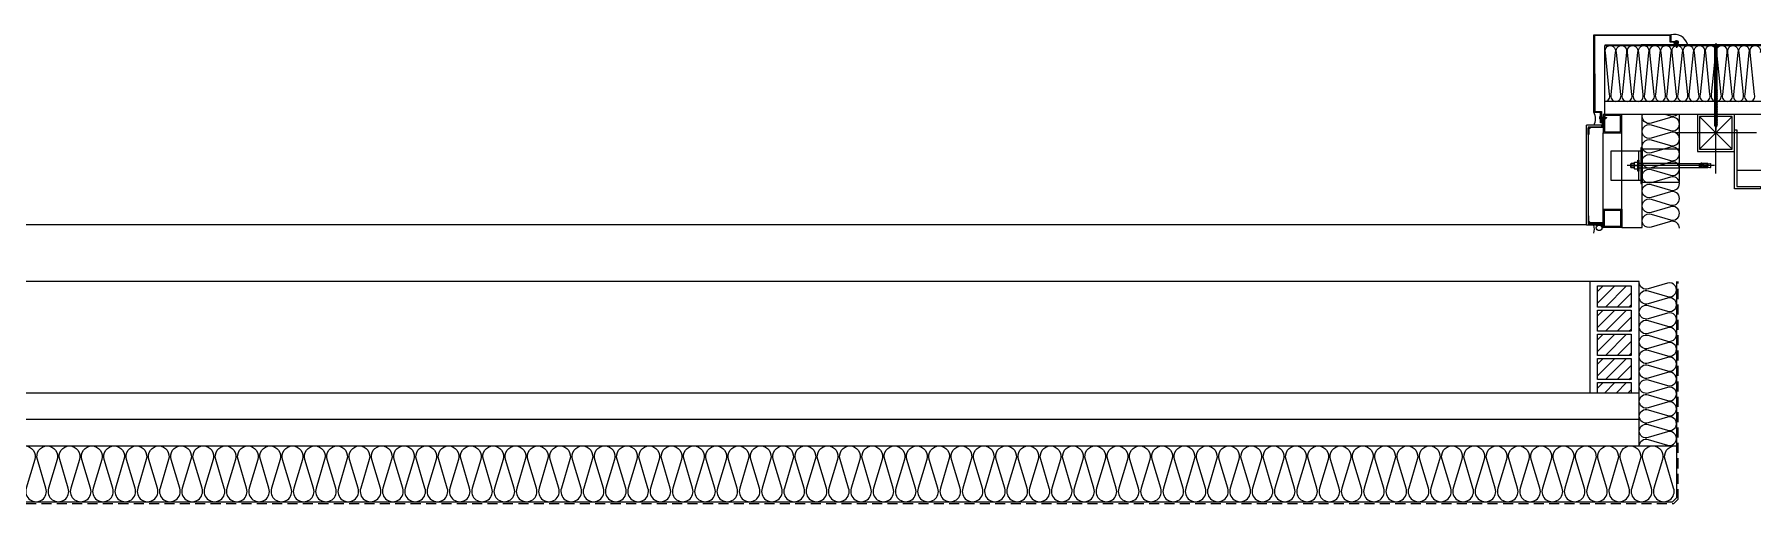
# Model space of a CAD drawing. Header units: millimetres. Extents: x -75040 to 92617, y -36837 to 48530.
# Drawn here: x 20073 to 24697, y 45503 to 46765 of the extents above; entities that cross this region are included whole.
import ezdxf

# ---------------------------------------------------------------- set-up
doc = ezdxf.new("R2010")
doc.units = ezdxf.units.MM
doc.header["$LTSCALE"] = 60
doc.linetypes.add('HID', pattern=[2.3, 1.5, -0.8])
doc.linetypes.add('HIDDEN', pattern=[2, 1, -1])
for name, color, linetype in [('1', 1, 'Continuous'), ('4', 4, 'Continuous'), ('A-ELE-8', 8, 'Continuous'), ('A-ETC-8', 8, 'Continuous'), ('A-FIN', 6, 'Continuous'), ('A-FIN-8', 8, 'Continuous'), ('A-FIN-9', 7, 'Continuous'), ('A-hat', 8, 'Continuous'), ('A-HAT-WIREMESH', 9, 'g_mesh'), ('A-WALL', 3, 'Continuous'), ('A-WIN', 4, 'Continuous'), ('A-WP', 1, 'HID'), ('BOLT', 8, 'Continuous'), ('DIM', 7, 'Continuous'), ('FLASHING', 3, 'Continuous'), ('INSUL', 8, 'Continuous'), ('ISL', 251, 'Continuous'), ('PANEL', 7, 'Continuous'), ('각파이프', 4, 'Continuous')]:
    doc.layers.add(name, color=color, linetype=linetype)
doc.layers.add('CEN', color=1, linetype='Continuous', lineweight=9)
doc.layers.add('NOPLOT', color=191, linetype='Continuous', plot=False)
doc.styles.add('Gdim', font='')
doc.styles.get('Gdim').set_extended_font_data('Dotum')
doc.linetypes.add('g_mesh', pattern='A,10,-0.8,["X",Gdim,S=0.6,R=0,X=-0.15,Y=-0.3],-0.8', length=11.6)

# ---------------------------------------------------------------- blocks, each defined once
blk = doc.blocks.new('A$Cae507117')
at = {"layer": 'A-ETC-8'}
for points in [[(-50, 0), (-50, -50), (0, -50), (0, 0)], [(-46.8, -3.2), (-46.8, -46.8), (-3.2, -46.8), (-3.2, -3.2)]]:
    blk.add_lwpolyline(points, close=True, dxfattribs=at)
blk = doc.blocks.new('너트 M12')
for p, q in [((-9, 0), (9, 0)), ((-9.5, -9), (-9.5, -0.5)), ((9, -9.5), (-9, -9.5)), ((0, -8.3), (0, -1.2)), ((9.5, -0.5), (9.5, -9))]:
    blk.add_line(p, q)
for centre, start, end in [((-9, -0.5), 90, 180), ((-9, -9), 180, 270), ((9, -0.5), 0, 90), ((9, -9), 270, 0)]:
    blk.add_arc(centre, 0.5, start, end)
at = {"extrusion": (0, 0, -1)}
for centre, major_axis, ratio, start_param, end_param in [((-4.8, -0.9), (-4.75, 0.31), 0.185359, -0.024388, 3.141593), ((4.8, -0.9), (4.75, 0.31), 0.185108, 3.141593, 6.30754), ((-4.8, -8.6), (4.75, 0.31), 0.187111, 0, 3.166211), ((4.8, -8.6), (-4.75, 0.31), 0.185991, 3.117121, 6.283185)]:
    blk.add_ellipse(centre, major_axis=major_axis, ratio=ratio, start_param=start_param, end_param=end_param, dxfattribs=at)
blk = doc.blocks.new('A$C4fb6b26a')
at = {"layer": 'A-ETC-8'}
for p, q in [((-277.5, -40), (-42.5, -40)), ((-267.5, -35.5), (-267.5, -44.5)), ((-265.5, -34), (-266, -34)), ((-266, -46), (-265.5, -46)), ((-254.5, -35.5), (-265.5, -34)), ((-265.5, -46), (-254.5, -44.5)), ((-260.1, -34.8), (-260.1, -36.5)), ((-260.1, -43.5), (-260.1, -45.2)), ((-259.6, -37.3), (-257.8, -38.5)), ((-259.6, -42.7), (-257.8, -41.5)), ((-244.1, -33.8), (-259.1, -33.8)), ((-249.6, -39), (-256.2, -39)), ((-249.6, -41), (-256.2, -41)), ((-254.5, -35.5), (-240.5, -35.5)), ((-254.5, -44.5), (-240.5, -44.5)), ((-249.1, -38.5), (-249.1, -38)), ((-249.1, -42), (-249.1, -41.5)), ((-245.1, -42), (-245.1, -38)), ((-244.1, -33.8), (-241.1, -33.8)), ((-241.1, -33.8), (-241.1, -46.2)), ((-240.5, -46), (-240.5, -34)), ((-237.5, -34), (-240.5, -34)), ((-240.5, -46), (-237.5, -46)), ((-237.5, -46), (-237.5, -34)), ((-183.5, -34), (-237.5, -34)), ((-237.5, -46), (-183.5, -46)), ((-183.5, -34), (-74, -34)), ((-74, -46), (-183.5, -46)), ((-80, 0), (-80, -80)), ((-62.7, -44.5), (-52.5, -44.5)), ((-62.5, -34), (-54, -34)), ((-62.5, -35.5), (-52.5, -35.5)), ((-62.5, -46), (-54, -46)), ((-54, -46), (-54, -34)), ((-52.5, -35.5), (-54, -34)), ((-52.5, -44.5), (-54, -46)), ((-52.5, -44.5), (-52.5, -35.5)), ((-259.1, -46.2), (-244.1, -46.2)), ((-244.1, -46.2), (-241.1, -46.2))]:
    blk.add_line(p, q, dxfattribs=at)
for points in [[(-83.5, 4.5), (-83.5, -84.5), (-183.5, -84.5), (-183.5, 4.5)], [(-80, -80), (-74, -80), (-74, 0), (-80, 0)], [(-74, -25), (-74, -55), (-72, -55), (-72, -25)]]:
    blk.add_lwpolyline(points, close=True, dxfattribs=at)
blk.add_lwpolyline([(-80, 7.5), (-80, -87.5, -0.414214), (-81, -88.5), (-83.5, -88.5), (-83.5, 8.5), (-81, 8.5, -0.414214)], format="xyb", close=True, dxfattribs=at)
blk.add_lwpolyline([(-80, -80), (0, -80), (0, 0), (-80, 0)], dxfattribs=at)
for centre, radius, start, end in [((-266, -35.5), 1.5, 90, 180), ((-266, -44.5), 1.5, 180, 270), ((-259.1, -34.8), 1, 90, 180), ((-259.1, -36.5), 1, 180, 236.3099), ((-259.1, -43.5), 1, 123.6901, 180), ((-259.1, -45.2), 1, 180, 270), ((-256.2, -36), 3, 236.3099, 270), ((-256.2, -44), 3, 90, 123.6901), ((-249.6, -38.5), 0.5, 270, 0), ((-249.6, -41.5), 0.5, 0, 90), ((-247.1, -38), 2, 90, 180), ((-247.1, -42), 2, 180, 270), ((-247.1, -38), 2, 0, 90), ((-247.1, -42), 2, 270, 0)]:
    blk.add_arc(centre, radius, start, end, dxfattribs=at)
at = {"layer": 'A-ETC-8', "xscale": -1, "rotation": 90}
blk.add_blockref('너트 M12', (-72, -40), dxfattribs=at)
blk = doc.blocks.new('sq100')
at = {"layer": 'A-WIN', "color": 1}
for p, q in [((6038.6, -597309.5), (6126.6, -597397.5)), ((6126.6, -597309.5), (6038.6, -597397.5))]:
    blk.add_line(p, q, dxfattribs=at)
at = {"layer": 'A-WIN'}
for points in [[(6032.6, -597303.5), (6132.6, -597303.5), (6132.6, -597403.5), (6032.6, -597403.5)], [(6038.6, -597309.5), (6126.6, -597309.5), (6126.6, -597397.5), (6038.6, -597397.5)]]:
    blk.add_lwpolyline(points, close=True, dxfattribs=at)
at = {"layer": 'NOPLOT'}
for p, q in [((6082.6, -597462.5), (6082.6, -597244.5)), ((5973.7, -597353.5), (6191.6, -597353.5))]:
    blk.add_line(p, q, dxfattribs=at)
blk = doc.blocks.new('sb-200 (flat)')
at = {"layer": 'BOLT'}
for p, q in [((-7.7, 210.4), (7.7, 210.4)), ((-3, 206.8), (-7.7, 210.4)), ((-2.7, 206.8), (-7.5, 210.4)), ((-3, 91.3), (-3, 206.8)), ((3, 206.8), (-3, 206.8)), ((2.7, 206.8), (7.5, 210.4)), ((3, 206.8), (7.7, 210.4)), ((3, 90.5), (3, 206.8)), ((4, 87.9), (-4, 91.3)), ((4, 86.1), (-4, 89.5)), ((4, 84.2), (-4, 87.7)), ((4, 82.4), (-4, 85.8)), ((4, 80.6), (-4, 84)), ((4, 78.7), (-4, 82.2)), ((4, 76.9), (-4, 80.3)), ((4, 75.1), (-4, 78.5)), ((4, 73.2), (-4, 76.7)), ((4, 71.4), (-4, 74.8)), ((4, 69.6), (-4, 73)), ((4, 67.7), (-4, 71.2)), ((4, 65.9), (-4, 69.3)), ((4, 64.1), (-4, 67.5)), ((4, 62.2), (-4, 65.7)), ((4, 60.4), (-4, 63.8)), ((4, 58.6), (-4, 62)), ((4, 56.7), (-4, 60.2)), ((4, 54.9), (-4, 58.3)), ((4, 53.1), (-4, 56.5)), ((4, 51.2), (-4, 54.7)), ((4, 49.4), (-4, 52.8)), ((4, 47.6), (-4, 51)), ((4, 45.8), (-4, 49.2)), ((4, 43.9), (-4, 47.3)), ((-3, 91.5), (3, 91.5)), ((-3, 89.5), (-3, 90.5)), ((-3, 89.5), (-3, 90.5)), ((-3, 87.7), (-3, 88.7)), ((-3, 85.8), (-3, 86.9)), ((-3, 84), (-3, 85)), ((-3, 82.2), (-3, 83.2)), ((-3, 80.3), (-3, 81.4)), ((-3, 78.5), (-3, 79.5)), ((-3, 76.7), (-3, 77.7)), ((-3, 74.8), (-3, 75.9)), ((-3, 73), (-3, 74)), ((-3, 71.2), (-3, 72.2)), ((-3, 69.3), (-3, 70.4)), ((-3, 67.5), (-3, 68.5)), ((-3, 65.7), (-3, 66.7)), ((-3, 63.8), (-3, 64.9)), ((-3, 62), (-3, 63)), ((-3, 60.2), (-3, 61.2)), ((-3, 58.3), (-3, 59.4)), ((-3, 56.5), (-3, 57.5)), ((-3, 54.7), (-3, 55.7)), ((-3, 51), (-3, 52)), ((-3, 49.2), (-3, 50.2)), ((-3, 47.3), (-3, 48.4)), ((-3, 45.5), (-3, 46.5)), ((4, 89.7), (-0.1, 91.5)), ((3, 88.7), (3, 89.7)), ((3, 86.9), (3, 87.9)), ((3, 85), (3, 86.1)), ((3, 83.2), (3, 84.2)), ((3, 81.4), (3, 82.4)), ((3, 81.4), (3, 82.4)), ((3, 79.5), (3, 80.6)), ((3, 77.7), (3, 78.7)), ((3, 75.9), (3, 76.9)), ((3, 74), (3, 75.1)), ((3, 72.2), (3, 73.2)), ((3, 70.4), (3, 71.4)), ((3, 68.6), (3, 69.6)), ((3, 66.7), (3, 67.7)), ((3, 64.9), (3, 65.9)), ((3, 63.1), (3, 64.1)), ((3, 61.2), (3, 62.2)), ((3, 59.4), (3, 60.4)), ((3, 57.6), (3, 58.6)), ((3, 55.7), (3, 56.7)), ((3, 53.9), (3, 54.9)), ((3, 52.1), (3, 53.1)), ((3, 50.2), (3, 51.2)), ((3, 48.4), (3, 49.4)), ((3, 46.6), (3, 47.6)), ((4, 42.1), (-4, 45.5)), ((4, 40.3), (-4, 43.7)), ((4, 38.4), (-4, 41.8)), ((4, 36.6), (-4, 40)), ((4, 34.8), (-4, 38.2)), ((4, 32.9), (-4, 36.3)), ((4, 31.1), (-4, 34.5)), ((4, 29.3), (-4, 32.7)), ((4, 27.4), (-4, 30.8)), ((4, 25.6), (-4, 29)), ((4, 23.8), (-4, 27.2)), ((4, 21.9), (-4, 25.3)), ((4, 20.1), (-4, 23.5)), ((4, 18.3), (-4, 21.7)), ((4, 16.4), (-4, 19.8)), ((4, 14.6), (-4, 18)), ((4, 12.8), (-4, 16.2)), ((4, 10.9), (-4, 14.3)), ((4, 9.1), (-4, 12.5)), ((4, 7.3), (-4, 10.7)), ((4, 5.4), (-4, 8.8)), ((4, 3.6), (-4, 7)), ((4, 1.8), (-4, 5.2)), ((4, -0.1), (-4, 3.3)), ((4, -1.9), (-4, 1.5)), ((-3, 43.7), (-3, 44.7)), ((-3, 41.8), (-3, 42.9)), ((-3, 40), (-3, 41)), ((-3, 38.2), (-3, 39.2)), ((-3, 36.3), (-3, 37.4)), ((-3, 34.5), (-3, 35.5)), ((-3, 32.7), (-3, 33.7)), ((-3, 30.8), (-3, 31.9)), ((-3, 29), (-3, 30)), ((-3, 27.2), (-3, 28.2)), ((-3, 25.3), (-3, 26.4)), ((-3, 23.5), (-3, 24.5)), ((-3, 21.7), (-3, 22.7)), ((-3, 19.8), (-3, 20.9)), ((-3, 18), (-3, 19)), ((-3, 16.2), (-3, 17.2)), ((-3, 14.3), (-3, 15.4)), ((-3, 12.5), (-3, 13.5)), ((-3, 10.7), (-3, 11.7)), ((-3, 8.8), (-3, 9.9)), ((-3, 7), (-3, 8)), ((-3, 5.2), (-3, 6.2)), ((-3, 3.3), (-3, 4.4)), ((-3, 1.5), (-3, 2.5)), ((-3, -0.3), (-3, 0.7)), ((4, 7.3), (-0.1, 9)), ((3, 44.7), (3, 45.8)), ((3, 42.9), (3, 43.9)), ((3, 41.1), (3, 42.1)), ((3, 39.2), (3, 40.3)), ((3, 37.4), (3, 38.4)), ((3, 35.6), (3, 36.6)), ((3, 33.7), (3, 34.8)), ((3, 31.9), (3, 32.9)), ((3, 30.1), (3, 31.1)), ((3, 28.2), (3, 29.3)), ((3, 26.4), (3, 27.4)), ((3, 24.6), (3, 25.6)), ((3, 22.7), (3, 23.8)), ((3, 20.9), (3, 21.9)), ((3, 19.1), (3, 20.1)), ((3, 17.2), (3, 18.3)), ((3, 15.4), (3, 16.4)), ((3, 13.6), (3, 14.6)), ((3, 11.7), (3, 12.8)), ((3, 9.9), (3, 10.9)), ((3, 8.1), (3, 9.1)), ((3, 6.2), (3, 7.3)), ((3, 4.4), (3, 5.4)), ((3, 2.6), (3, 3.6)), ((3, 0.7), (3, 1.8)), ((4, -3.7), (-4, -0.3)), ((-1.1, -3.4), (-4, -2.2)), ((-3, -2.2), (-3, -1.1)), ((-3, -7.2), (-3, -3)), ((3, -1.1), (3, -0.1)), ((3, -2.9), (3, -1.9)), ((3, -7.2), (3, -3.7))]:
    blk.add_line(p, q, dxfattribs=at)
at = {"layer": 'BOLT', "linetype": 'HIDDEN'}
for q in [(-0.5, 209.4), (0.5, 209.4)]:
    blk.add_line((0, 210.4), q, dxfattribs=at)
for points in [[(0.5, 209.4), (4.5, 209.4), (4.5, 210.4), (-4.5, 210.4), (-4.5, 209.4), (-0.5, 209.4)], [(0.5, 210.4), (-0.5, 210.4)], [(-0.5, 209.4), (-0.5, 207.4), (0.5, 207.4), (0.5, 209.4)]]:
    blk.add_lwpolyline(points, dxfattribs=at)
at = {"layer": 'BOLT'}
for points in [[(-4, 91.3), (-3, 90.5), (3, 87.9), (4, 87.9), (3, 88.7), (-3, 91.3)], [(-4, 89.5), (-3, 88.7), (3, 86.1), (4, 86.1), (3, 86.9), (-3, 89.5)], [(-4, 87.7), (-3, 86.9), (3, 84.2), (4, 84.2), (3, 85), (-3, 87.7)], [(-4, 85.8), (-3, 85), (3, 82.4), (4, 82.4), (3, 83.2), (-3, 85.8)], [(-4, 84), (-3, 83.2), (3, 80.6), (4, 80.6), (3, 81.4), (-3, 84)], [(-4, 82.2), (-3, 81.4), (3, 78.7), (4, 78.7), (3, 79.5), (-3, 82.2)], [(-4, 80.3), (-3, 79.5), (3, 76.9), (4, 76.9), (3, 77.7), (-3, 80.3)], [(-4, 78.5), (-3, 77.7), (3, 75.1), (4, 75.1), (3, 75.9), (-3, 78.5)], [(-4, 76.7), (-3, 75.9), (3, 73.2), (4, 73.2), (3, 74), (-3, 76.7)], [(-4, 74.8), (-3, 74), (3, 71.4), (4, 71.4), (3, 72.2), (-3, 74.8)], [(-4, 73), (-3, 72.2), (3, 69.6), (4, 69.6), (3, 70.4), (-3, 73)], [(-4, 71.2), (-3, 70.4), (3, 67.7), (4, 67.7), (3, 68.6), (-3, 71.2)], [(-4, 69.3), (-3, 68.5), (3, 65.9), (4, 65.9), (3, 66.7), (-3, 69.3)], [(-4, 67.5), (-3, 66.7), (3, 64.1), (4, 64.1), (3, 64.9), (-3, 67.5)], [(-4, 65.7), (-3, 64.9), (3, 62.2), (4, 62.2), (3, 63.1), (-3, 65.7)], [(-4, 63.8), (-3, 63), (3, 60.4), (4, 60.4), (3, 61.2), (-3, 63.8)], [(-4, 62), (-3, 61.2), (3, 58.6), (4, 58.6), (3, 59.4), (-3, 62)], [(-4, 60.2), (-3, 59.4), (3, 56.7), (4, 56.7), (3, 57.6), (-3, 60.2)], [(-4, 58.3), (-3, 57.5), (3, 54.9), (4, 54.9), (3, 55.7), (-3, 58.3)], [(-4, 56.5), (-3, 55.7), (3, 53.1), (4, 53.1), (3, 53.9), (-3, 56.5)], [(-4, 54.7), (-3, 53.9), (3, 51.2), (4, 51.2), (3, 52.1), (-3, 54.7)], [(-4, 52.8), (-3, 52), (3, 49.4), (4, 49.4), (3, 50.2), (-3, 52.8)], [(-4, 51), (-3, 50.2), (3, 47.6), (4, 47.6), (3, 48.4), (-3, 51)], [(-4, 49.2), (-3, 48.4), (3, 45.8), (4, 45.8), (3, 46.6), (-3, 49.2)], [(-4, 47.3), (-3, 46.5), (3, 43.9), (4, 43.9), (3, 44.7), (-3, 47.3)], [(-0.1, 91.5), (0.9, 90.7), (3, 89.7), (4, 89.7), (3, 90.5), (0.9, 91.5)], [(-4, 45.5), (-3, 44.7), (3, 42.1), (4, 42.1), (3, 42.9), (-3, 45.5)], [(-4, 43.7), (-3, 42.9), (3, 40.3), (4, 40.3), (3, 41.1), (-3, 43.7)], [(-4, 41.8), (-3, 41), (3, 38.4), (4, 38.4), (3, 39.2), (-3, 41.8)], [(-4, 40), (-3, 39.2), (3, 36.6), (4, 36.6), (3, 37.4), (-3, 40)], [(-4, 38.2), (-3, 37.4), (3, 34.8), (4, 34.8), (3, 35.6), (-3, 38.2)], [(-4, 36.3), (-3, 35.5), (3, 32.9), (4, 32.9), (3, 33.7), (-3, 36.3)], [(-4, 34.5), (-3, 33.7), (3, 31.1), (4, 31.1), (3, 31.9), (-3, 34.5)], [(-4, 32.7), (-3, 31.9), (3, 29.3), (4, 29.3), (3, 30.1), (-3, 32.7)], [(-4, 30.8), (-3, 30), (3, 27.4), (4, 27.4), (3, 28.2), (-3, 30.8)], [(-4, 29), (-3, 28.2), (3, 25.6), (4, 25.6), (3, 26.4), (-3, 29)], [(-4, 27.2), (-3, 26.4), (3, 23.8), (4, 23.8), (3, 24.6), (-3, 27.2)], [(-4, 25.3), (-3, 24.5), (3, 21.9), (4, 21.9), (3, 22.7), (-3, 25.3)], [(-4, 23.5), (-3, 22.7), (3, 20.1), (4, 20.1), (3, 20.9), (-3, 23.5)], [(-4, 21.7), (-3, 20.9), (3, 18.3), (4, 18.3), (3, 19.1), (-3, 21.7)], [(-4, 19.8), (-3, 19), (3, 16.4), (4, 16.4), (3, 17.2), (-3, 19.8)], [(-4, 18), (-3, 17.2), (3, 14.6), (4, 14.6), (3, 15.4), (-3, 18)], [(-4, 16.2), (-3, 15.4), (3, 12.8), (4, 12.8), (3, 13.6), (-3, 16.2)], [(-4, 14.3), (-3, 13.5), (3, 10.9), (4, 10.9), (3, 11.7), (-3, 14.3)], [(-4, 12.5), (-3, 11.7), (3, 9.1), (4, 9.1), (3, 9.9), (-3, 12.5)], [(-4, 10.7), (-3, 9.9), (3, 7.3), (4, 7.3), (3, 8.1), (-3, 10.7)], [(-4, 8.8), (-3, 8), (3, 5.4), (4, 5.4), (3, 6.2), (-3, 8.8)], [(-4, 7), (-3, 6.2), (3, 3.6), (4, 3.6), (3, 4.4), (-3, 7)], [(-4, 5.2), (-3, 4.4), (3, 1.8), (4, 1.8), (3, 2.6), (-3, 5.2)], [(-4, 3.3), (-3, 2.5), (3, -0.1), (4, -0.1), (3, 0.7), (-3, 3.3)], [(-4, 1.5), (-3, 0.7), (3, -1.9), (4, -1.9), (3, -1.1), (-3, 1.5)], [(-4, -0.3), (-3, -1.1), (3, -3.7), (4, -3.7), (3, -2.9), (-3, -0.3)], [(-4, -2.2), (-3, -3), (-2.1, -3.4), (-1.1, -3.4), (-2.1, -2.6), (-3, -2.2)]]:
    blk.add_lwpolyline(points, close=True, dxfattribs=at)
for points in [[(-3, 89.9), (-4, 89.5), (-3, 90.3)], [(-3, 88.1), (-4, 87.7), (-3, 88.5)], [(-3, 86.2), (-4, 85.8), (-3, 86.6)], [(-3, 84.4), (-4, 84), (-3, 84.8)], [(-3, 82.6), (-4, 82.2), (-3, 83)], [(-3, 80.7), (-4, 80.3), (-3, 81.1)], [(-3, 78.9), (-4, 78.5), (-3, 79.3)], [(-3, 77.1), (-4, 76.7), (-3, 77.5)], [(-3, 75.2), (-4, 74.8), (-3, 75.6)], [(-3, 73.4), (-4, 73), (-3, 73.8)], [(-3, 71.6), (-4, 71.2), (-3, 72)], [(-3, 69.7), (-4, 69.3), (-3, 70.1)], [(-3, 67.9), (-4, 67.5), (-3, 68.3)], [(-3, 66.1), (-4, 65.7), (-3, 66.5)], [(-3, 64.2), (-4, 63.8), (-3, 64.6)], [(-3, 62.4), (-4, 62), (-3, 62.8)], [(-3, 60.6), (-4, 60.2), (-3, 61)], [(-3, 58.7), (-4, 58.3), (-3, 59.1)], [(-3, 56.9), (-4, 56.5), (-3, 57.3)], [(-3, 55.1), (-4, 54.7), (-3, 55.5)], [(-3, 53.2), (-4, 52.8), (-3, 53.6)], [(-3, 51.4), (-4, 51), (-3, 51.8)], [(-3, 49.6), (-4, 49.2), (-3, 50)], [(-3, 47.7), (-4, 47.3), (-3, 48.1)], [(-3, 45.9), (-4, 45.5), (-3, 46.3)], [(3, 89.3), (4, 89.7), (3, 88.9)], [(3, 89.3), (4, 89.7), (3, 88.9)], [(3, 87.5), (4, 87.9), (3, 87.1)], [(3, 87.5), (4, 87.9), (3, 87.1)], [(3, 85.7), (4, 86.1), (3, 85.3)], [(3, 85.7), (4, 86.1), (3, 85.3)], [(3, 83.8), (4, 84.2), (3, 83.4)], [(3, 83.8), (4, 84.2), (3, 83.4)], [(3, 82), (4, 82.4), (3, 81.6)], [(3, 82), (4, 82.4), (3, 81.6)], [(3, 80.2), (4, 80.6), (3, 79.8)], [(3, 80.2), (4, 80.6), (3, 79.8)], [(3, 78.3), (4, 78.7), (3, 77.9)], [(3, 78.3), (4, 78.7), (3, 77.9)], [(3, 76.5), (4, 76.9), (3, 76.1)], [(3, 76.5), (4, 76.9), (3, 76.1)], [(3, 74.7), (4, 75.1), (3, 74.3)], [(3, 74.7), (4, 75.1), (3, 74.3)], [(3, 72.8), (4, 73.2), (3, 72.4)], [(3, 72.8), (4, 73.2), (3, 72.4)], [(3, 71), (4, 71.4), (3, 70.6)], [(3, 71), (4, 71.4), (3, 70.6)], [(3, 69.2), (4, 69.6), (3, 68.8)], [(3, 69.2), (4, 69.6), (3, 68.8)], [(3, 67.3), (4, 67.7), (3, 66.9)], [(3, 67.3), (4, 67.7), (3, 66.9)], [(3, 65.5), (4, 65.9), (3, 65.1)], [(3, 65.5), (4, 65.9), (3, 65.1)], [(3, 63.7), (4, 64.1), (3, 63.3)], [(3, 63.7), (4, 64.1), (3, 63.3)], [(3, 61.8), (4, 62.2), (3, 61.4)], [(3, 61.8), (4, 62.2), (3, 61.4)], [(3, 60), (4, 60.4), (3, 59.6)], [(3, 60), (4, 60.4), (3, 59.6)], [(3, 58.2), (4, 58.6), (3, 57.8)], [(3, 58.2), (4, 58.6), (3, 57.8)], [(3, 56.3), (4, 56.7), (3, 55.9)], [(3, 56.3), (4, 56.7), (3, 55.9)], [(3, 54.5), (4, 54.9), (3, 54.1)], [(3, 54.5), (4, 54.9), (3, 54.1)], [(3, 52.7), (4, 53.1), (3, 52.3)], [(3, 52.7), (4, 53.1), (3, 52.3)], [(3, 50.8), (4, 51.2), (3, 50.4)], [(3, 50.8), (4, 51.2), (3, 50.4)], [(3, 49), (4, 49.4), (3, 48.6)], [(3, 49), (4, 49.4), (3, 48.6)], [(3, 47.2), (4, 47.6), (3, 46.8)], [(3, 47.2), (4, 47.6), (3, 46.8)], [(-3, 44.1), (-4, 43.7), (-3, 44.5)], [(-3, 42.2), (-4, 41.8), (-3, 42.6)], [(-3, 40.4), (-4, 40), (-3, 40.8)], [(-3, 38.6), (-4, 38.2), (-3, 39)], [(-3, 36.7), (-4, 36.3), (-3, 37.1)], [(-3, 34.9), (-4, 34.5), (-3, 35.3)], [(-3, 33.1), (-4, 32.7), (-3, 33.5)], [(-3, 31.2), (-4, 30.8), (-3, 31.6)], [(-3, 29.4), (-4, 29), (-3, 29.8)], [(-3, 27.6), (-4, 27.2), (-3, 28)], [(-3, 25.7), (-4, 25.3), (-3, 26.1)], [(-3, 23.9), (-4, 23.5), (-3, 24.3)], [(-3, 22.1), (-4, 21.7), (-3, 22.5)], [(-3, 20.2), (-4, 19.8), (-3, 20.6)], [(-3, 18.4), (-4, 18), (-3, 18.8)], [(-3, 16.6), (-4, 16.2), (-3, 17)], [(-3, 14.7), (-4, 14.3), (-3, 15.1)], [(-3, 12.9), (-4, 12.5), (-3, 13.3)], [(-3, 11.1), (-4, 10.7), (-3, 11.5)], [(-3, 9.2), (-4, 8.8), (-3, 9.6)], [(-3, 7.4), (-4, 7), (-3, 7.8)], [(-3, 5.6), (-4, 5.2), (-3, 6)], [(-3, 3.7), (-4, 3.3), (-3, 4.1)], [(-3, 1.9), (-4, 1.5), (-3, 2.3)], [(-3, 0.1), (-4, -0.3), (-3, 0.5)], [(3, 45.3), (4, 45.8), (3, 44.9)], [(3, 45.3), (4, 45.8), (3, 44.9)], [(3, 43.5), (4, 43.9), (3, 43.1)], [(3, 43.5), (4, 43.9), (3, 43.1)], [(3, 41.7), (4, 42.1), (3, 41.3)], [(3, 41.7), (4, 42.1), (3, 41.3)], [(3, 39.8), (4, 40.3), (3, 39.4)], [(3, 39.8), (4, 40.3), (3, 39.4)], [(3, 38), (4, 38.4), (3, 37.6)], [(3, 38), (4, 38.4), (3, 37.6)], [(3, 36.2), (4, 36.6), (3, 35.8)], [(3, 36.2), (4, 36.6), (3, 35.8)], [(3, 34.4), (4, 34.8), (3, 33.9)], [(3, 34.4), (4, 34.8), (3, 33.9)], [(3, 32.5), (4, 32.9), (3, 32.1)], [(3, 32.5), (4, 32.9), (3, 32.1)], [(3, 30.7), (4, 31.1), (3, 30.3)], [(3, 30.7), (4, 31.1), (3, 30.3)], [(3, 28.9), (4, 29.3), (3, 28.4)], [(3, 28.9), (4, 29.3), (3, 28.4)], [(3, 27), (4, 27.4), (3, 26.6)], [(3, 27), (4, 27.4), (3, 26.6)], [(3, 25.2), (4, 25.6), (3, 24.8)], [(3, 25.2), (4, 25.6), (3, 24.8)], [(3, 23.4), (4, 23.8), (3, 23)], [(3, 23.4), (4, 23.8), (3, 23)], [(3, 21.5), (4, 21.9), (3, 21.1)], [(3, 21.5), (4, 21.9), (3, 21.1)], [(3, 19.7), (4, 20.1), (3, 19.3)], [(3, 19.7), (4, 20.1), (3, 19.3)], [(3, 17.9), (4, 18.3), (3, 17.5)], [(3, 17.9), (4, 18.3), (3, 17.5)], [(3, 16), (4, 16.4), (3, 15.6)], [(3, 16), (4, 16.4), (3, 15.6)], [(3, 14.2), (4, 14.6), (3, 13.8)], [(3, 14.2), (4, 14.6), (3, 13.8)], [(3, 12.4), (4, 12.8), (3, 12)], [(3, 12.4), (4, 12.8), (3, 12)], [(3, 10.5), (4, 10.9), (3, 10.1)], [(3, 10.5), (4, 10.9), (3, 10.1)], [(3, 8.7), (4, 9.1), (3, 8.3)], [(3, 8.7), (4, 9.1), (3, 8.3)], [(3, 6.9), (4, 7.3), (3, 6.5)], [(3, 6.9), (4, 7.3), (3, 6.5)], [(3, 6.9), (4, 7.3), (3, 6.5)], [(3, 6.9), (4, 7.3), (3, 6.5)], [(3, 5), (4, 5.4), (3, 4.6)], [(3, 5), (4, 5.4), (3, 4.6)], [(3, 3.2), (4, 3.6), (3, 2.8)], [(3, 3.2), (4, 3.6), (3, 2.8)], [(3, 1.4), (4, 1.8), (3, 1)], [(3, 1.4), (4, 1.8), (3, 1)], [(-3, -1.8), (-4, -2.2), (-3, -1.4)], [(3, -5.2), (-1.1, -3.4), (-3, -4.5), (-0.7, -7), (0, -12)], [(-3, -7.2), (0, -12), (3, -7.2)], [(3, -0.5), (4, -0.1), (3, -0.9)], [(3, -0.5), (4, -0.1), (3, -0.9)], [(3, -2.3), (4, -1.9), (3, -2.7)], [(3, -2.3), (4, -1.9), (3, -2.7)], [(3, -4.1), (4, -3.7), (3, -4.5)], [(3, -4.1), (4, -3.7), (3, -4.5)]]:
    blk.add_lwpolyline(points, dxfattribs=at)
at = {"layer": 'CEN'}
blk.add_line((0, 214.4), (0, -20), dxfattribs=at)
blk = doc.blocks.new('BBCCCVV')
at = {"layer": '1', "ltscale": 0.2}
for p, q in [((-1.5, 0), (-1.5, -1.3)), ((1.5, 0), (1.5, -0.7)), ((-2, -1.5), (-1.5, -1.3)), ((-2, -1.5), (2, -2.1)), ((-2, -1.6), (-1.5, -1.8)), ((-2, -1.6), (1.9, -2.2)), ((-2, -2.7), (-1.5, -2.5)), ((-2, -2.7), (2, -3.4)), ((-2, -2.8), (-1.5, -3)), ((-2, -2.8), (1.9, -3.5)), ((-2, -3.9), (-1.5, -3.7)), ((-2, -3.9), (2, -4.6)), ((-2, -4), (-1.5, -4.2)), ((-2, -4), (1.9, -4.7)), ((-2, -5.2), (-1.5, -5)), ((-2, -5.2), (2, -5.8)), ((-2, -5.3), (-1.5, -5.5)), ((-2, -5.3), (1.9, -5.9)), ((-2, -6.4), (-1.5, -6.2)), ((-2, -6.4), (2, -7.1)), ((-2, -6.5), (-1.5, -6.7)), ((-2, -6.5), (1.9, -7.2)), ((-2, -7.6), (-1.5, -7.4)), ((-2, -7.6), (2, -8.3)), ((-2, -7.7), (-1.5, -7.9)), ((-2, -7.7), (1.9, -8.4)), ((-2, -8.9), (-1.5, -8.7)), ((-2, -8.9), (2, -9.5)), ((-2, -9), (-1.5, -9.2)), ((-2, -9), (1.9, -9.6)), ((-2, -10.1), (-1.5, -9.9)), ((-2, -10.1), (2, -10.8)), ((-2, -10.2), (-1.5, -10.4)), ((-2, -10.2), (1.9, -10.9)), ((-2, -11.3), (-1.5, -11.1)), ((-2, -11.3), (2, -12)), ((-2, -11.4), (-1.5, -11.6)), ((-2, -11.4), (1.9, -12.1)), ((-2, -12.6), (-1.5, -12.4)), ((-2, -12.6), (1.5, -13.2)), ((-2, -12.7), (-1.5, -12.9)), ((-2, -12.7), (1.3, -13.2)), ((-1.5, -1.3), (1.5, -1.9)), ((-1.5, -1.8), (-1.5, -2.5)), ((-1.5, -1.8), (1.5, -2.4)), ((-1.5, -2.5), (1.5, -3.1)), ((-1.5, -3), (-1.5, -3.7)), ((-1.5, -3), (1.5, -3.6)), ((-1.5, -3.7), (1.5, -4.4)), ((-1.5, -4.2), (-1.5, -5)), ((-1.5, -4.2), (1.5, -4.9)), ((-1.5, -5), (1.5, -5.6)), ((-1.5, -5.5), (-1.5, -6.2)), ((-1.5, -5.5), (1.5, -6.1)), ((-1.5, -6.2), (1.5, -6.8)), ((-1.5, -6.7), (-1.5, -7.4)), ((-1.5, -6.7), (1.5, -7.3)), ((-1.5, -7.4), (1.5, -8.1)), ((-1.5, -7.9), (-1.5, -8.7)), ((-1.5, -7.9), (1.5, -8.6)), ((-1.5, -8.7), (1.5, -9.3)), ((-1.5, -9.2), (-1.5, -9.9)), ((-1.5, -9.2), (1.5, -9.8)), ((-1.5, -9.9), (1.5, -10.5)), ((-1.5, -10.4), (-1.5, -11.1)), ((-1.5, -10.4), (1.5, -11)), ((-1.5, -11.1), (1.5, -11.8)), ((-1.5, -11.6), (-1.5, -12.4)), ((-1.5, -11.6), (1.5, -12.3)), ((-1.5, -12.4), (1.5, -13)), ((-1.5, -12.9), (-1.5, -13.4)), ((-1.5, -12.9), (0, -13.2)), ((-1.5, -13.4), (-0.4, -15.8)), ((-0.1, -0.5), (2, -0.9)), ((-0.1, -0.5), (1.5, -0.7)), ((-0.1, -0.7), (1.9, -1)), ((-0.1, -0.7), (1.5, -1.2)), ((1.5, -13.2), (0, -13.2)), ((1.5, -13.4), (0.4, -15.8)), ((2, -0.8), (1.5, -0.7)), ((2, -1), (1.5, -1.2)), ((1.5, -1.2), (1.5, -1.9)), ((2, -2.1), (1.5, -1.9)), ((2, -2.2), (1.5, -2.4)), ((1.5, -2.4), (1.5, -3.1)), ((2, -3.3), (1.5, -3.1)), ((2, -3.4), (1.5, -3.6)), ((1.5, -3.6), (1.5, -4.4)), ((2, -4.6), (1.5, -4.4)), ((2, -4.7), (1.5, -4.9)), ((1.5, -4.9), (1.5, -5.6)), ((2, -5.8), (1.5, -5.6)), ((2, -5.9), (1.5, -6.1)), ((1.5, -6.1), (1.5, -6.8)), ((2, -7), (1.5, -6.8)), ((2, -7.1), (1.5, -7.3)), ((1.5, -7.3), (1.5, -8.1)), ((2, -8.3), (1.5, -8.1)), ((2, -8.4), (1.5, -8.6)), ((1.5, -8.6), (1.5, -9.3)), ((2, -9.5), (1.5, -9.3)), ((2, -9.6), (1.5, -9.8)), ((1.5, -9.8), (1.5, -10.5)), ((2, -10.7), (1.5, -10.5)), ((2, -10.8), (1.5, -11)), ((1.5, -11), (1.5, -11.8)), ((2, -12), (1.5, -11.8)), ((2, -12.1), (1.5, -12.3)), ((1.5, -12.3), (1.5, -13.4))]:
    blk.add_line(p, q, dxfattribs=at)
blk.add_lwpolyline([(-3.5, 0), (3.5, 0), (3.5, 1, 0.336479), (2.5, 2.2, 0.138717), (-2.5, 2.2, 0.336479), (-3.5, 1)], format="xyb", close=True, dxfattribs=at)
blk.add_lwpolyline([(2.5, 2.2), (2.3, 2), (2.1, 2), (1.8, 1.9), (1.5, 2), (1.3, 2), (1, 2.1), (0.8, 2.1), (0.7, 2.1), (0.6, 2.1), (0.5, 2), (0.5, 1.8), (0.5, 1.6), (0.5, 1.4), (0.5, 1.2), (0.5, 1), (0.5, 0.8), (0.4, 0.7), (0.3, 0.6), (0.1, 0.6), (0, 0.5), (-0.1, 0.6), (-0.3, 0.6), (-0.4, 0.7), (-0.5, 0.8), (-0.5, 1), (-0.5, 1.2), (-0.5, 1.4), (-0.5, 1.6), (-0.5, 1.8), (-0.5, 2), (-0.6, 2.1), (-0.7, 2.1), (-0.8, 2.1), (-1, 2.1), (-1.3, 2), (-1.5, 2), (-1.8, 1.9), (-2.1, 2), (-2.3, 2), (-2.5, 2.2)], dxfattribs=at)
for centre, radius, start, end in [((-1.9, -1.5), 0.0925, 150.0754, 220.1339), ((-1.9, -2.8), 0.0925, 150.0754, 220.1339), ((-1.9, -4), 0.0925, 150.0754, 220.1339), ((-1.9, -5.2), 0.0925, 150.0754, 220.1339), ((-1.9, -6.5), 0.0925, 150.0754, 220.1339), ((-1.9, -7.7), 0.0925, 150.0754, 220.1339), ((-1.9, -8.9), 0.0925, 150.0754, 220.1339), ((-1.9, -10.2), 0.0925, 150.0754, 220.1339), ((-1.9, -11.4), 0.0925, 150.0754, 220.1339), ((-1.9, -12.6), 0.0925, 150.0754, 220.1339), ((0, -15.5), 0.46, 215.1627, 324.8373), ((0, -0.6), 0.0602, 110.6851, 229.2729), ((1.9, -0.9), 0.0925, 330.0754, 40.1339), ((1.9, -2.2), 0.0925, 330.0754, 40.1339), ((1.9, -3.4), 0.0925, 330.0754, 40.1339), ((1.9, -4.6), 0.0925, 330.0754, 40.1339), ((1.9, -5.8), 0.0925, 330.0754, 40.1339), ((1.9, -7.1), 0.0925, 330.0754, 40.1339), ((1.9, -8.3), 0.0925, 330.0754, 40.1339), ((1.9, -9.5), 0.0925, 330.0754, 40.1339), ((1.9, -10.8), 0.0925, 330.0754, 40.1339), ((1.9, -12), 0.0925, 330.0754, 40.1339)]:
    blk.add_arc(centre, radius, start, end, dxfattribs=at)
blk = doc.blocks.new('A$C84c7bbc8')
at = {"layer": '4', "const_width": 2, "elevation": 0}
blk.add_lwpolyline([(500, 338.5), (-200.9, 337.7)], dxfattribs=at)
at = {"layer": '4'}
blk.add_arc((-13.9, 328.1, 0), 37.1, 16.6023, 104.2443, dxfattribs=at)
at = {"layer": 'A-ELE-8'}
blk.add_line((154.3, 0, 0), (6764, 0, 0), dxfattribs=at)
at = {"layer": 'A-ETC-8', "elevation": 0}
blk.add_lwpolyline([(-242, 116.5), (-207, 116.5), (-207, 127.4), (-205, 127.4), (-205, 114.5), (-240.3, 114.5, -0.226541), (-244, 110.8), (-244, 96.1), (-246, 96.1), (-246, 112.5, 0.414214)], format="xyb", close=True, dxfattribs=at)
at = {"layer": 'A-ETC-8'}
blk.add_arc((-265.5, 138, 0), 39.6, 333.7791, 26.2209, dxfattribs=at)
at = {"layer": 'FLASHING', "elevation": 0}
blk.add_lwpolyline([(-230, 364), (-23, 364), (-23, 346), (-3, 346), (-3, 341), (-14, 341), (-14, 343), (-4, 343), (-4, 344), (-25, 344), (-25, 362), (-228.1, 362), (-227.9, 157.4), (-210, 157.4), (-210, 138.4), (-210, 128.4), (-209, 128.4), (-209, 138.4), (-207, 138.4), (-207, 127.4), (-212, 127.4), (-212, 138.4), (-212, 155.4), (-230, 155.4), (-230, 364)], dxfattribs=at)
at = {"layer": 'ISL', "elevation": 0}
blk.add_lwpolyline([(-201, 185, 0.508983), (-187.8, 203.2), (-199.3, 316.8, -1.372593), (-172.8, 316.8), (-184.3, 203.2, 0.509267), (-171, 185, 0.509267), (-157.8, 203.2), (-169.3, 316.8, -1.372593), (-142.8, 316.8), (-154.3, 203.2, 0.509267), (-141, 185, 0.509267), (-127.8, 203.2), (-139.3, 316.8, -1.372593), (-112.8, 316.8), (-124.3, 203.2, 0.509267), (-111, 185, 0.509267), (-97.8, 203.2), (-109.3, 316.8, -1.372593), (-82.8, 316.8), (-94.3, 203.2, 0.509267), (-81, 185, 0.509267), (-67.8, 203.2), (-79.3, 316.8, -1.372593), (-52.8, 316.8), (-64.3, 203.2, 0.509267), (-51, 185, 0.509267), (-37.8, 203.2), (-49.3, 316.8, -1.372593), (-22.8, 316.8), (-34.3, 203.2, 0.509267), (-21, 185, 0.509267), (-7.8, 203.2), (-19.3, 316.8, -1.372593), (7.2, 316.8), (-4.3, 203.2, 0.509267), (9, 185, 0.509267), (22.2, 203.2), (10.7, 316.8, -1.372593), (37.2, 316.8), (25.7, 203.2, 0.509267), (39, 185, 0.509267), (52.2, 203.2), (40.7, 316.8, -1.372593), (67.2, 316.8), (55.7, 203.2, 0.509267), (69, 185, 0.509267), (82.2, 203.2), (70.7, 316.8, -1.372593), (97.2, 316.8), (85.7, 203.2, 0.509267), (99, 185, 0.509267), (112.2, 203.2), (100.7, 316.8, -1.372593), (127.2, 316.8), (115.7, 203.2, 0.509267), (129, 185, 0.509267), (142.2, 203.2), (130.7, 316.8, -1.372593), (157.2, 316.8), (145.7, 203.2, 0.509267), (159, 185, 0.509267), (172.2, 203.2), (160.7, 316.8, -1.372593), (187.2, 316.8), (175.7, 203.2, 0.509267), (189, 185, 0.509267), (202.2, 203.2), (190.7, 316.8, -1.372593), (217.2, 316.8)], format="xyb", dxfattribs=at)
at = {"layer": 'PANEL'}
for p, q in [((500, 335), (-201, 335, 0)), ((500, 334.5), (-201, 334.5, 0)), ((500, 185), (-201, 185, 0)), ((500, 150), (-201, 150, 0))]:
    blk.add_line(p, q, dxfattribs=at)
at = {"layer": 'PANEL', "elevation": 0}
blk.add_lwpolyline([(-201, 150), (-201, 335)], dxfattribs=at)
at = {"layer": '각파이프', "elevation": 0}
blk.add_lwpolyline([(218.3, -50), (148.3, -50), (148.3, 108.7), (154.3, 108.7), (154.3, -44), (218.3, -44)], close=True, dxfattribs=at)
blk.add_blockref('sb-200 (flat)', (98.3, 126.7, 0))
at = {"layer": 'A-ETC-8'}
blk.add_blockref('A$Cae507117', (-155, 150, 0), dxfattribs=at)
at = {"layer": 'DIM', "xscale": -1}
blk.add_blockref('BBCCCVV', (-7.7, 346, 0), dxfattribs=at)
at = {"layer": 'DIM', "xscale": -1.000000000000002, "rotation": 90}
blk.add_blockref('BBCCCVV', (-212, 140.8, 0), dxfattribs=at)
at = {"layer": '각파이프', "xscale": -1}
blk.add_blockref('sq100', (6180.9, 597453.5, 0), dxfattribs=at)

msp = doc.modelspace()

# ---------------------------------------------------------------- hatches: boundary and pattern name
at = {"layer": 'A-hat', "lineweight": -3}
h = msp.add_hatch(dxfattribs=at)
h.set_pattern_fill('ANSI31', color=256, scale=7, style=0)
h.set_pattern_definition([(45, (-62049.82, 48410.117), (-15.715448, 15.715448), [])])
h.paths.add_polyline_path([(24280, 46088.5), (24370, 46088.5), (24370, 46031.5), (24280, 46031.5)])
h = msp.add_hatch(dxfattribs=at)
h.set_pattern_fill('ANSI31', color=256, scale=7, style=0)
h.set_pattern_definition([(45, (-62049.82, 48345.117), (-15.715448, 15.715448), [])])
h.paths.add_polyline_path([(24280, 46023.5), (24370, 46023.5), (24370, 45966.5), (24280, 45966.5)])
h = msp.add_hatch(dxfattribs=at)
h.set_pattern_fill('ANSI31', color=256, scale=7, style=0)
h.set_pattern_definition([(45, (-62049.82, 48280.117), (-15.715448, 15.715448), [])])
h.paths.add_polyline_path([(24280, 45958.5), (24370, 45958.5), (24370, 45901.5), (24280, 45901.5)])
h = msp.add_hatch(dxfattribs=at)
h.set_pattern_fill('ANSI31', color=256, scale=7, style=0)
h.set_pattern_definition([(45, (-62049.82, 48215.117), (-15.715448, 15.715448), [])])
h.paths.add_polyline_path([(24280, 45893.5), (24370, 45893.5), (24370, 45836.5), (24280, 45836.5)])
h = msp.add_hatch(dxfattribs=at)
h.set_pattern_fill('ANSI31', color=256, scale=7, style=0)
h.set_pattern_definition([(45, (-62049.82, 48150.117), (-15.715448, 15.715448), [])])
h.paths.add_polyline_path([(24280, 45828.5), (24370, 45828.5), (24370, 45800), (24280, 45800)])

# ---------------------------------------------------------------- linework, layer by layer
at = {"layer": 'A-ETC-8'}
for p, q in [((24295, 46295.4), (24295, 46500, 0)), ((24345, 46295.4), (24345, 46500, 0))]:
    msp.add_line(p, q, dxfattribs=at)
at = {"layer": 'A-ETC-8', "elevation": 0}
msp.add_lwpolyline([(24258, 46256.4), (24293, 46256.4), (24293, 46245.4), (24295, 46245.4), (24295, 46258.4), (24259.7, 46258.4, 0.226541), (24256, 46262), (24256, 46276.7), (24254, 46276.7), (24254, 46260.4, -0.414214)], format="xyb", close=True, dxfattribs=at)
at = {"layer": 'A-ETC-8'}
msp.add_arc((24225.7, 46241.4, 0), 45.6, 346.1348, 13.8652, dxfattribs=at)
msp.add_ellipse((24284, 46244.9, 0), major_axis=(7.59, 0), ratio=0.987937, dxfattribs=at)
at = {"layer": 'A-FIN'}
for p, q in [((24260, 45800, 0), (24260, 46100, 0)), ((24392, 45800), (4118, 45800))]:
    msp.add_line(p, q, dxfattribs=at)
at = {"layer": 'A-FIN', "elevation": 0}
for points in [[(24250, 46252.4), (24250, 46520.5)], [(24254, 46516.5), (24291, 46516.5), (24291, 46516.5), (24291, 46520.5), (24250, 46520.5)], [(24254, 46516.5), (24254, 46256.4)], [(24254, 46256.4), (24291, 46256.4), (24291, 46256.4), (24291, 46252.4), (24250, 46252.4)]]:
    msp.add_lwpolyline(points, dxfattribs=at)
at = {"layer": 'A-FIN-8'}
for p, q in [((24492, 46100, 0), (24492, 45518.2, 0)), ((24492, 46100, 0), (24492, 45518.2, 0)), ((3608, 45658), (24492, 45658)), ((3618.2, 45508), (24481.8, 45508)), ((24481.8, 45508, 0), (24492, 45518.2, 0))]:
    msp.add_line(p, q, dxfattribs=at)
at = {"layer": 'A-HAT-WIREMESH', "ltscale": 0.6}
msp.add_line((24392, 45729), (3950, 45729), dxfattribs=at)
at = {"layer": 'A-WALL', "elevation": 0}
for points in [[(24370, 46088.5), (24370, 46031.5), (24280, 46031.5), (24280, 46088.5)], [(24370, 46023.5), (24370, 45966.5), (24280, 45966.5), (24280, 46023.5)], [(24370, 45958.5), (24370, 45901.5), (24280, 45901.5), (24280, 45958.5)], [(24370, 45893.5), (24370, 45836.5), (24280, 45836.5), (24280, 45893.5)], [(24370, 45828.5), (24370, 45800), (24280, 45800), (24280, 45828.5)]]:
    msp.add_lwpolyline(points, close=True, dxfattribs=at)
at = {"layer": 'A-WP', "ltscale": 0.3}
for p, q in [((24497, 45515.1, 0), (24497, 46100, 0)), ((3615.1, 45503), (24484.9, 45503)), ((24484.9, 45503, 0), (24497, 45515.1, 0))]:
    msp.add_line(p, q, dxfattribs=at)
at = {"layer": 'INSUL'}
for p, q in [((24400, 46245.4, 0), (24400, 46550.5, 0)), ((24500, 46400, 0), (24500, 46550, 0)), ((24250, 46253.3), (3578, 46253.3)), ((24345, 46245.4), (24400, 46245.4, 0)), ((24392, 46100), (3600, 46100)), ((24392, 45658, 0), (24392, 46100, 0))]:
    msp.add_line(p, q, dxfattribs=at)
at = {"layer": 'INSUL', "elevation": 0}
msp.add_lwpolyline([(24392, 45658, -0.509267), (24416.2, 45675.7), (24467.8, 45660.4, 1.372593), (24467.8, 45695.7), (24416.2, 45680.4, -0.509267), (24392, 45698, -0.509267), (24416.2, 45715.7), (24467.8, 45700.4, 1.372593), (24467.8, 45735.7), (24416.2, 45720.4, -0.509267), (24392, 45738, -0.509267), (24416.2, 45755.7), (24467.8, 45740.4, 1.372593), (24467.8, 45775.7), (24416.2, 45760.4, -0.509267), (24392, 45778, -0.509267), (24416.2, 45795.7), (24467.8, 45780.4, 1.372593), (24467.8, 45815.7), (24416.2, 45800.4, -0.509267), (24392, 45818, -0.509267), (24416.2, 45835.7), (24467.8, 45820.4, 1.372593), (24467.8, 45855.7), (24416.2, 45840.4, -0.509267), (24392, 45858, -0.509267), (24416.2, 45875.7), (24467.8, 45860.4, 1.372593), (24467.8, 45895.7), (24416.2, 45880.4, -0.509267), (24392, 45898, -0.509267), (24416.2, 45915.7), (24467.8, 45900.4, 1.372593), (24467.8, 45935.7), (24416.2, 45920.4, -0.509267), (24392, 45938, -0.509267), (24416.2, 45955.7), (24467.8, 45940.4, 1.372593), (24467.8, 45975.7), (24416.2, 45960.4, -0.509267), (24392, 45978, -0.509267), (24416.2, 45995.7), (24467.8, 45980.4, 1.372593), (24467.8, 46015.7), (24416.2, 46000.4, -0.509267), (24392, 46018, -0.509267), (24416.2, 46035.7), (24467.8, 46020.4, 1.372593), (24467.8, 46055.7), (24416.2, 46040.4, -0.509267), (24392, 46058, -0.509267), (24416.2, 46075.7), (24467.8, 46060.4, 1.372593), (24467.8, 46095.7), (24416.2, 46080.4, -0.509267), (24392, 46098)], format="xyb", dxfattribs=at)
at = {"layer": 'ISL', "elevation": 0}
for points in [[(24500, 46243.9, 0.509267), (24475.8, 46261.5), (24424.2, 46246.2, -1.372593), (24424.2, 46281.5), (24475.8, 46266.2, 0.509267), (24500, 46283.9, 0.509267), (24475.8, 46301.5), (24424.2, 46286.2, -1.372593), (24424.2, 46321.5), (24475.8, 46306.2, 0.509267), (24500, 46323.9, 0.509267), (24475.8, 46341.5), (24424.2, 46326.2, -1.372593), (24424.2, 46361.5), (24475.8, 46346.2, 0.509267), (24500, 46363.9, 0.509267), (24475.8, 46381.5), (24424.2, 46366.2, -1.372593), (24424.2, 46401.5), (24475.8, 46386.2, 0.509267), (24500, 46403.9, 0.509267), (24475.8, 46421.5), (24424.2, 46406.2, -1.372593), (24424.2, 46441.5), (24475.8, 46426.2, 0.509267), (24500, 46443.9, 0.509267), (24475.8, 46461.5), (24424.2, 46446.2, -1.372593), (24424.2, 46481.5), (24475.8, 46466.2, 0.509267), (24500, 46483.9, 0.509267), (24475.8, 46501.5), (24424.2, 46486.2, -1.372593), (24424.2, 46521.5), (24475.8, 46506.2, 0.509267), (24500, 46523.9, 0.509267), (24475.8, 46541.5), (24424.2, 46526.2, -0.619526), (24401, 46550, -0.619526)], [(24463, 46550), (24475.8, 46546.2, 0.265698), (24493.8, 46550)]]:
    msp.add_lwpolyline(points, format="xyb", dxfattribs=at)
at = {"layer": 'ISL'}
msp.add_lwpolyline([(20048, 45658, -0.509267), (20074.5, 45621.6), (20051.5, 45544.4, 1.372593), (20104.5, 45544.4), (20081.5, 45621.6, -0.509267), (20108, 45658, -0.509267), (20134.5, 45621.6), (20111.5, 45544.4, 1.372593), (20164.5, 45544.4), (20141.5, 45621.6, -0.509267), (20168, 45658, -0.509267), (20194.5, 45621.6), (20171.5, 45544.4, 1.372593), (20224.5, 45544.4), (20201.5, 45621.6, -0.509267), (20228, 45658, -0.509267), (20254.5, 45621.6), (20231.5, 45544.4, 1.372593), (20284.5, 45544.4), (20261.5, 45621.6, -0.509267), (20288, 45658, -0.509267), (20314.5, 45621.6), (20291.5, 45544.4, 1.372593), (20344.5, 45544.4), (20321.5, 45621.6, -0.509267), (20348, 45658, -0.509267), (20374.5, 45621.6), (20351.5, 45544.4, 1.372593), (20404.5, 45544.4), (20381.5, 45621.6, -0.509267), (20408, 45658, -0.509267), (20434.5, 45621.6), (20411.5, 45544.4, 1.372593), (20464.5, 45544.4), (20441.5, 45621.6, -0.509267), (20468, 45658, -0.509267), (20494.5, 45621.6), (20471.5, 45544.4, 1.372593), (20524.5, 45544.4), (20501.5, 45621.6, -0.509267), (20528, 45658, -0.509267), (20554.5, 45621.6), (20531.5, 45544.4, 1.372593), (20584.5, 45544.4), (20561.5, 45621.6, -0.509267), (20588, 45658, -0.509267), (20614.5, 45621.6), (20591.5, 45544.4, 1.372593), (20644.5, 45544.4), (20621.5, 45621.6, -0.509267), (20648, 45658, -0.509267), (20674.5, 45621.6), (20651.5, 45544.4, 1.372593), (20704.5, 45544.4), (20681.5, 45621.6, -0.509267), (20708, 45658, -0.509267), (20734.5, 45621.6), (20711.5, 45544.4, 1.372593), (20764.5, 45544.4), (20741.5, 45621.6, -0.509267), (20768, 45658, -0.509267), (20794.5, 45621.6), (20771.5, 45544.4, 1.372593), (20824.5, 45544.4), (20801.5, 45621.6, -0.509267), (20828, 45658, -0.509267), (20854.5, 45621.6), (20831.5, 45544.4, 1.372593), (20884.5, 45544.4), (20861.5, 45621.6, -0.509267), (20888, 45658, -0.509267), (20914.5, 45621.6), (20891.5, 45544.4, 1.372593), (20944.5, 45544.4), (20921.5, 45621.6, -0.509267), (20948, 45658, -0.509267), (20974.5, 45621.6), (20951.5, 45544.4, 1.372593), (21004.5, 45544.4), (20981.5, 45621.6, -0.509267), (21008, 45658, -0.509267), (21034.5, 45621.6), (21011.5, 45544.4, 1.372593), (21064.5, 45544.4), (21041.5, 45621.6, -0.509267), (21068, 45658, -0.509267), (21094.5, 45621.6), (21071.5, 45544.4, 1.372593), (21124.5, 45544.4), (21101.5, 45621.6, -0.509267), (21128, 45658, -0.509267), (21154.5, 45621.6), (21131.5, 45544.4, 1.372593), (21184.5, 45544.4), (21161.5, 45621.6, -0.509267), (21188, 45658, -0.509267), (21214.5, 45621.6), (21191.5, 45544.4, 1.372593), (21244.5, 45544.4), (21221.5, 45621.6, -0.509267), (21248, 45658, -0.509267), (21274.5, 45621.6), (21251.5, 45544.4, 1.372593), (21304.5, 45544.4), (21281.5, 45621.6, -0.509267), (21308, 45658, -0.509267), (21334.5, 45621.6), (21311.5, 45544.4, 1.372593), (21364.5, 45544.4), (21341.5, 45621.6, -0.509267), (21368, 45658, -0.509267), (21394.5, 45621.6), (21371.5, 45544.4, 1.372593), (21424.5, 45544.4), (21401.5, 45621.6, -0.509267), (21428, 45658, -0.509267), (21454.5, 45621.6), (21431.5, 45544.4, 1.372593), (21484.5, 45544.4), (21461.5, 45621.6, -0.509267), (21488, 45658, -0.509267), (21514.5, 45621.6), (21491.5, 45544.4, 1.372593), (21544.5, 45544.4), (21521.5, 45621.6, -0.509267), (21548, 45658, -0.509267), (21574.5, 45621.6), (21551.5, 45544.4, 1.372593), (21604.5, 45544.4), (21581.5, 45621.6, -0.509267), (21608, 45658, -0.509267), (21634.5, 45621.6), (21611.5, 45544.4, 1.372593), (21664.5, 45544.4), (21641.5, 45621.6, -0.509267), (21668, 45658, -0.509267), (21694.5, 45621.6), (21671.5, 45544.4, 1.372593), (21724.5, 45544.4), (21701.5, 45621.6, -0.509267), (21728, 45658, -0.509267), (21754.5, 45621.6), (21731.5, 45544.4, 1.372593), (21784.5, 45544.4), (21761.5, 45621.6, -0.509267), (21788, 45658, -0.509267), (21814.5, 45621.6), (21791.5, 45544.4, 1.372593), (21844.5, 45544.4), (21821.5, 45621.6, -0.509267), (21848, 45658, -0.509267), (21874.5, 45621.6), (21851.5, 45544.4, 1.372593), (21904.5, 45544.4), (21881.5, 45621.6, -0.509267), (21908, 45658, -0.509267), (21934.5, 45621.6), (21911.5, 45544.4, 1.372593), (21964.5, 45544.4), (21941.5, 45621.6, -0.509267), (21968, 45658, -0.509267), (21994.5, 45621.6), (21971.5, 45544.4, 1.372593), (22024.5, 45544.4), (22001.5, 45621.6, -0.509267), (22028, 45658, -0.509267), (22054.5, 45621.6), (22031.5, 45544.4, 1.372593), (22084.5, 45544.4), (22061.5, 45621.6, -0.509267), (22088, 45658, -0.509267), (22114.5, 45621.6), (22091.5, 45544.4, 1.372593), (22144.5, 45544.4), (22121.5, 45621.6, -0.509267), (22148, 45658, -0.509267), (22174.5, 45621.6), (22151.5, 45544.4, 1.372593), (22204.5, 45544.4), (22181.5, 45621.6, -0.509267), (22208, 45658, -0.509267), (22234.5, 45621.6), (22211.5, 45544.4, 1.372593), (22264.5, 45544.4), (22241.5, 45621.6, -0.509267), (22268, 45658, -0.509267), (22294.5, 45621.6), (22271.5, 45544.4, 1.372593), (22324.5, 45544.4), (22301.5, 45621.6, -0.509267), (22328, 45658, -0.509267), (22354.5, 45621.6), (22331.5, 45544.4, 1.372593), (22384.5, 45544.4), (22361.5, 45621.6, -0.509267), (22388, 45658, -0.509267), (22414.5, 45621.6), (22391.5, 45544.4, 1.372593), (22444.5, 45544.4), (22421.5, 45621.6, -0.509267), (22448, 45658, -0.509267), (22474.5, 45621.6), (22451.5, 45544.4, 1.372593), (22504.5, 45544.4), (22481.5, 45621.6, -0.509267), (22508, 45658, -0.509267), (22534.5, 45621.6), (22511.5, 45544.4, 1.372593), (22564.5, 45544.4), (22541.5, 45621.6, -0.509267), (22568, 45658, -0.509267), (22594.5, 45621.6), (22571.5, 45544.4, 1.372593), (22624.5, 45544.4), (22601.5, 45621.6, -0.509267), (22628, 45658, -0.509267), (22654.5, 45621.6), (22631.5, 45544.4, 1.372593), (22684.5, 45544.4), (22661.5, 45621.6, -0.509267), (22688, 45658, -0.509267), (22714.5, 45621.6), (22691.5, 45544.4, 1.372593), (22744.5, 45544.4), (22721.5, 45621.6, -0.509267), (22748, 45658, -0.509267), (22774.5, 45621.6), (22751.5, 45544.4, 1.372593), (22804.5, 45544.4), (22781.5, 45621.6, -0.509267), (22808, 45658, -0.509267), (22834.5, 45621.6), (22811.5, 45544.4, 1.372593), (22864.5, 45544.4), (22841.5, 45621.6, -0.509267), (22868, 45658, -0.509267), (22894.5, 45621.6), (22871.5, 45544.4, 1.372593), (22924.5, 45544.4), (22901.5, 45621.6, -0.509267), (22928, 45658, -0.509267), (22954.5, 45621.6), (22931.5, 45544.4, 1.372593), (22984.5, 45544.4), (22961.5, 45621.6, -0.509267), (22988, 45658, -0.509267), (23014.5, 45621.6), (22991.5, 45544.4, 1.372593), (23044.5, 45544.4), (23021.5, 45621.6, -0.509267), (23048, 45658, -0.509267), (23074.5, 45621.6), (23051.5, 45544.4, 1.372593), (23104.5, 45544.4), (23081.5, 45621.6, -0.509267), (23108, 45658, -0.509267), (23134.5, 45621.6), (23111.5, 45544.4, 1.372593), (23164.5, 45544.4), (23141.5, 45621.6, -0.509267), (23168, 45658, -0.509267), (23194.5, 45621.6), (23171.5, 45544.4, 1.372593), (23224.5, 45544.4), (23201.5, 45621.6, -0.509267), (23228, 45658, -0.509267), (23254.5, 45621.6), (23231.5, 45544.4, 1.372593), (23284.5, 45544.4), (23261.5, 45621.6, -0.509267), (23288, 45658, -0.509267), (23314.5, 45621.6), (23291.5, 45544.4, 1.372593), (23344.5, 45544.4), (23321.5, 45621.6, -0.509267), (23348, 45658, -0.509267), (23374.5, 45621.6), (23351.5, 45544.4, 1.372593), (23404.5, 45544.4), (23381.5, 45621.6, -0.509267), (23408, 45658, -0.509267), (23434.5, 45621.6), (23411.5, 45544.4, 1.372593), (23464.5, 45544.4), (23441.5, 45621.6, -0.509267), (23468, 45658, -0.509267), (23494.5, 45621.6), (23471.5, 45544.4, 1.372593), (23524.5, 45544.4), (23501.5, 45621.6, -0.509267), (23528, 45658, -0.509267), (23554.5, 45621.6), (23531.5, 45544.4, 1.372593), (23584.5, 45544.4), (23561.5, 45621.6, -0.509267), (23588, 45658, -0.509267), (23614.5, 45621.6), (23591.5, 45544.4, 1.372593), (23644.5, 45544.4), (23621.5, 45621.6, -0.509267), (23648, 45658, -0.509267), (23674.5, 45621.6), (23651.5, 45544.4, 1.372593), (23704.5, 45544.4), (23681.5, 45621.6, -0.509267), (23708, 45658, -0.509267), (23734.5, 45621.6), (23711.5, 45544.4, 1.372593), (23764.5, 45544.4), (23741.5, 45621.6, -0.509267), (23768, 45658, -0.509267), (23794.5, 45621.6), (23771.5, 45544.4, 1.372593), (23824.5, 45544.4), (23801.5, 45621.6, -0.509267), (23828, 45658, -0.509267), (23854.5, 45621.6), (23831.5, 45544.4, 1.372593), (23884.5, 45544.4), (23861.5, 45621.6, -0.509267), (23888, 45658, -0.509267), (23914.5, 45621.6), (23891.5, 45544.4, 1.372593), (23944.5, 45544.4), (23921.5, 45621.6, -0.509267), (23948, 45658, -0.509267), (23974.5, 45621.6), (23951.5, 45544.4, 1.372593), (24004.5, 45544.4), (23981.5, 45621.6, -0.509267), (24008, 45658, -0.509267), (24034.5, 45621.6), (24011.5, 45544.4, 1.372593), (24064.5, 45544.4), (24041.5, 45621.6, -0.509267), (24068, 45658, -0.509267), (24094.5, 45621.6), (24071.5, 45544.4, 1.372593), (24124.5, 45544.4), (24101.5, 45621.6, -0.509267), (24128, 45658, -0.509267), (24154.5, 45621.6), (24131.5, 45544.4, 1.372593), (24184.5, 45544.4), (24161.5, 45621.6, -0.509267), (24188, 45658, -0.509267), (24214.5, 45621.6), (24191.5, 45544.4, 1.372593), (24244.5, 45544.4), (24221.5, 45621.6, -0.509267), (24248, 45658, -0.509267), (24274.5, 45621.6), (24251.5, 45544.4, 1.372593), (24304.5, 45544.4), (24281.5, 45621.6, -0.509267), (24308, 45658, -0.509267), (24334.5, 45621.6), (24311.5, 45544.4, 1.372593), (24364.5, 45544.4), (24341.5, 45621.6, -0.509267), (24368, 45658, -0.509267), (24394.5, 45621.6), (24371.5, 45544.4, 1.372593), (24424.5, 45544.4), (24401.5, 45621.6, -0.509267), (24428, 45658, -0.509267), (24454.5, 45621.6), (24431.5, 45544.4, 1.372593), (24484.5, 45544.4), (24461.5, 45621.6, -0.509267), (24488, 45658)], format="xyb", dxfattribs=at)

# ---------------------------------------------------------------- block references
at = {"layer": 'A-ETC-8', "xscale": -1}
msp.add_blockref('A$C4fb6b26a', (24316.5, 46452.2, 0), dxfattribs=at)
at = {"layer": 'A-ETC-8', "xscale": -1, "rotation": 180}
msp.add_blockref('A$Cae507117', (24345, 46245.4), dxfattribs=at)
at = {"layer": 'A-FIN-9'}
msp.add_blockref('A$C84c7bbc8', (24500, 46400), dxfattribs=at)

doc.saveas('drawing.dxf')
